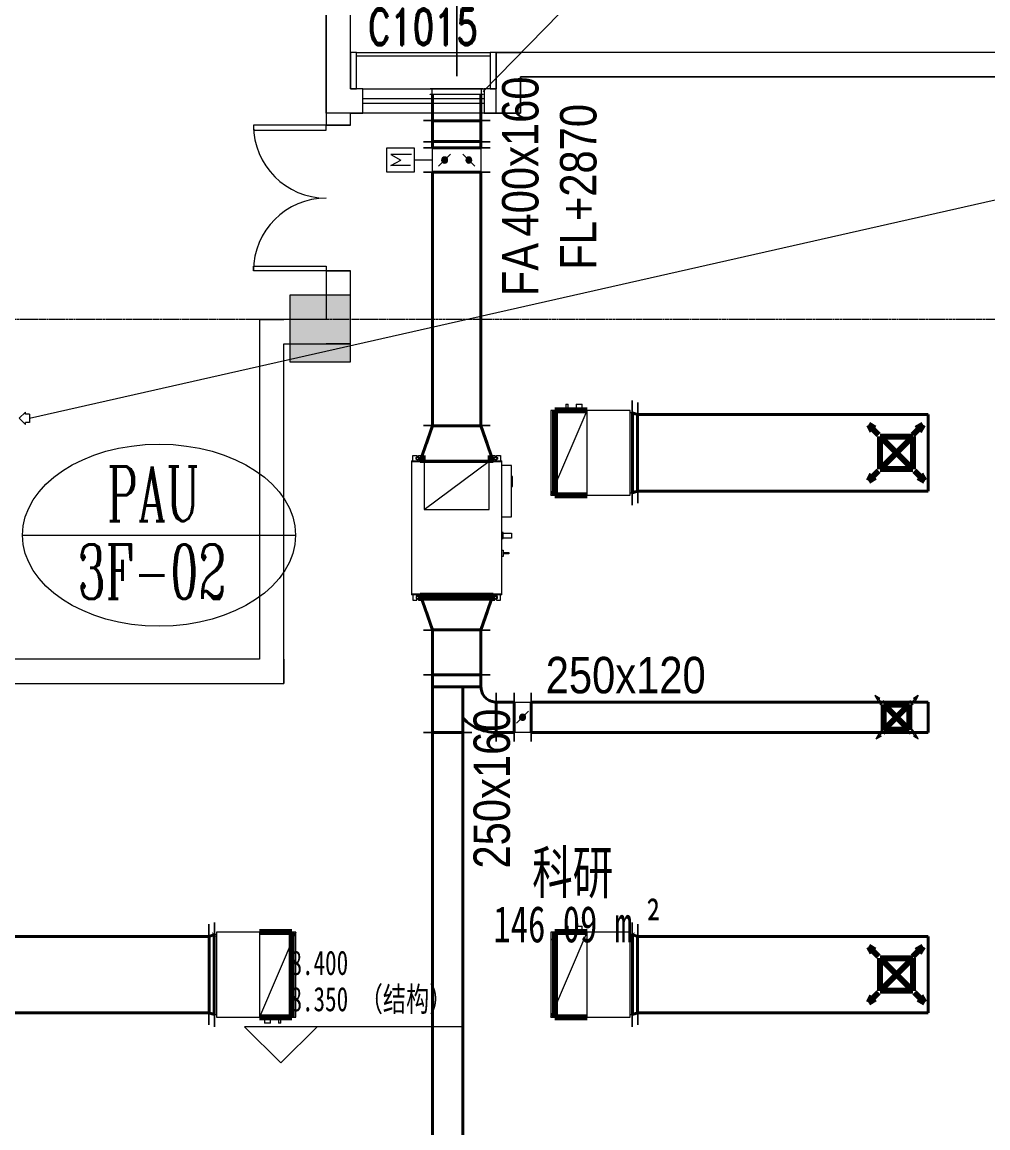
# Model space of a CAD drawing. Header units: millimetres. Extents: x 147619 to 200208, y -27981 to 8299.
# Drawn here: x 174093 to 182053, y -15363 to -6250 of the extents above; entities that cross this region are included whole.
import ezdxf

# ---------------------------------------------------------------- set-up
doc = ezdxf.new("R2010")
doc.units = ezdxf.units.MM
doc.linetypes.add('轴网线', pattern=[22.24, 12.7, -3.18, 3.18, -3.18])
for name, color, linetype, lineweight in [('0-1', 7, 'Continuous', 5), ('A-ANNO-DIMS', 7, 'Continuous', 5), ('A-ANNO-DIMS-100', 7, 'Continuous', 5), ('M-EQPM-IDEN', 7, 'Continuous', 5), ('M-HVAC-CDFF-IDEN', 7, 'Continuous', 5)]:
    doc.layers.add(name, color=color, linetype=linetype, lineweight=lineweight)
for name, color, linetype, lineweight, true_color in [('0-2', 7, 'Continuous', 5, 0x515151), ('A-AREA-IDEN-1', 7, 'Continuous', 5, 0x515151), ('A-DETL-GENF-1', 7, 'Continuous', 5, 0xe1e1e1), ('A-DETL-GENF-6', 3, 'Continuous', 80, 0x00ff00), ('A-DETL-GENF-7', 3, 'Continuous', 5, 0x00ff00), ('A-DETL-MEDM-1', 7, 'Continuous', 5, 0x515151), ('A-DETL-WIDE-1', 4, 'Continuous', 80, 0x00ffff), ('A-DETL-WIDE-2', 3, 'Continuous', 80, 0x00ff00), ('A-DETL-WIDE-3', 150, 'Continuous', 80, 0x007fff), ('A-DOOR-1', 7, 'Continuous', 5, 0x515151), ('A-DOOR-2', 7, 'Continuous', 5, 0x5151be), ('A-FLOR-1', 7, 'Continuous', 5, 0x7f7f7f), ('A-GLAZ-2', 7, 'Continuous', 5, 0x515151), ('A-GLAZ-CWMG-1', 7, 'Continuous', 5, 0x515151), ('A-GLAZ-IDEN-1', 7, 'Continuous', 5, 0x515151), ('A-WALL-1', 7, 'Continuous', 5, 0x515151), ('G-ANNO-DIMS-1', 7, 'Continuous', 5, 0x515151), ('G-ANNO-DIMS-2', 7, 'Continuous', 5, 0x5151ff), ('M-EQPM-1', 4, 'Continuous', 5, 0x00ffff), ('M-EQPM-2', 4, 'Continuous', 80, 0x00ffff), ('M-EQPM-IDEN-1', 3, 'Continuous', 5, 0x00ff00), ('M-HVAC-CDFF-1', 3, 'Continuous', 13, 0x00ff00), ('M-HVAC-CDFF-2', 7, 'Continuous', 13, 0xff8000), ('M-HVAC-CDFF-3', 3, 'Continuous', 80, 0x00ff00), ('M-HVAC-CDFF-4', 150, 'Continuous', 80, 0x007fff), ('M-HVAC-DUCT-4', 3, 'Continuous', 40, 0x00ff00), ('M-HVAC-DUCT-5', 3, 'Continuous', 5, 0x00ff00), ('M-HVAC-DUCT-6', 3, 'Continuous', 13, 0x00ff00), ('M-HVAC-DUCT-7', 150, 'Continuous', 40, 0x007fff), ('M-HVAC-DUCT-8', 150, 'Continuous', 80, 0x007fff), ('M-HVAC-DUCT-9', 150, 'Continuous', 5, 0x007fff), ('M-HVAC-DUCT-ANNO-2', 3, 'Continuous', 5, 0x00ff00), ('M-HVAC-DUCT-ANNO-3', 6, 'Continuous', 5, 0xff00ff), ('M-HVAC-DUCT-IDEN-1', 3, 'Continuous', 5, 0x00ff00), ('S-GRID-1', 7, '轴网线', 5, 0x5151ff)]:
    doc.layers.add(name, color=color, linetype=linetype, lineweight=lineweight, true_color=true_color)
doc.styles.add('Arial', font='arial.ttf', dxfattribs={"width": 0.7, "height": 250})
doc.styles.add('Complex_1', font='complex_.ttf', dxfattribs={"width": 0.6, "height": 450})
doc.styles.add('RomanD', font='romand__.ttf', dxfattribs={"width": 0.7, "height": 300})
doc.styles.add('TJ_FangSong_Narrow_1', font='', dxfattribs={"height": 300})
doc.styles.add('仿宋_3', font='', dxfattribs={"width": 0.7, "height": 200})
doc.styles.add('黑体_1', font='', dxfattribs={"width": 0.7, "height": 300})
doc.styles.add('黑体_2', font='', dxfattribs={"width": 0.7, "height": 350})
doc.styles.get('TJ_FangSong_Narrow_1').set_extended_font_data('TJ_FangSong_Narrow')
doc.styles.get('仿宋_3').set_extended_font_data('FangSong')
doc.styles.get('黑体_1').set_extended_font_data('SimHei')
doc.styles.get('黑体_2').set_extended_font_data('SimHei')
doc.dimstyles.new('对角线-1_2_250_近', dxfattribs={"dimscale": 304.8, "dimtxt": 255.06485, "dimasz": 0.393701, "dimexe": 0.787402, "dimexo": 0.328084, "dimgap": 0, "dimtad": 1, "dimdec": 0, "dimzin": 0, "dimdsep": 46, "dimtxsty": 'Arial', "dimblk1": 'OBLIQUE', "dimblk2": 'OBLIQUE', "dimsah": 1, "dimcen": 0.09, "dimazin": 0, "dimtfac": 1, "dimtdec": 4, "dimtix": 1, "dimtmove": 0, "dimatfit": 3, "dimfxl": 1, "dimtvp": 1, "dimtolj": 1, "dimtzin": 0, "dimarcsym": 2})

# ---------------------------------------------------------------- blocks, each defined once
blk = doc.blocks.new('左右推拉窗 - C1015-1399711-10-003 三层空调通风平面图')
at = {"layer": 'A-GLAZ-2'}
for p, q in [((-490.5, -166.9), (-490.5, 33.1)), ((-490.5, 33.1), (509.5, 33.1)), ((509.5, 33.1), (509.5, -166.9)), ((-490.5, -46.9), (509.5, -46.9)), ((509.5, -86.9), (-490.5, -86.9)), ((509.5, -166.9), (-490.5, -166.9))]:
    blk.add_line(p, q, dxfattribs=at)
blk = doc.blocks.new('矩形竖梃 - 50_300mm 长方形-V191-10-003 三层空调通风平面图')
at = {"layer": 'A-GLAZ-CWMG-1'}
for p, q in [((-50, 0), (0, 0)), ((-50, -300), (-50, 0)), ((0, 0), (0, -300)), ((0, -300), (-50, -300))]:
    blk.add_line(p, q, dxfattribs=at)
blk = doc.blocks.new('矩形竖梃 - 50_300mm 长方形-V192-10-003 三层空调通风平面图')
at = {"layer": 'A-GLAZ-CWMG-1'}
for p, q in [((0, 0), (-50, 0)), ((-50, 0), (-50, -300)), ((0, -300), (0, 0)), ((-50, -300), (0, -300))]:
    blk.add_line(p, q, dxfattribs=at)
blk = doc.blocks.new('矩形竖梃 - 30mm 正方形-V193-10-003 三层空调通风平面图')
at = {"layer": 'A-GLAZ-CWMG-1'}
for p, q in [((176850, -6500), (177950, -6500)), ((177950, -6530), (176850, -6530))]:
    blk.add_line(p, q, dxfattribs=at)
blk = doc.blocks.new('TJ双扇平开门 - M1222-1543866-10-003 三层空调通风平面图')
at = {"layer": 'A-DOOR-1'}
for p, q in [((-600, 100), (-600, 700)), ((-600, 700), (-560, 700)), ((-560, 700), (-560, 100)), ((600, 700), (560, 700)), ((560, 700), (560, 100)), ((600, 100), (600, 700)), ((-560, 100), (-600, 100)), ((560, 100), (600, 100))]:
    blk.add_line(p, q, dxfattribs=at)
at = {"layer": 'A-DOOR-2'}
for centre, start, end in [((-600, 100), 0, 90), ((600, 100), 90, 180)]:
    blk.add_arc(centre, 600, start, end, dxfattribs=at)
blk = doc.blocks.new('高程点 - 相对高程点-103621-10-003 三层空调通风平面图')
at = {"layer": 'G-ANNO-DIMS-2'}
for p, q in [((15.062, 2.987), (-2.987, 2.987)), ((0, 0), (-2.987, 2.987)), ((0, 0), (2.987, 2.987))]:
    blk.add_line(p, q, dxfattribs=at)
blk = doc.blocks.new('YXQH_AR_B9-20_rvt-1-10-003 三层空调通风平面图')
at = {"layer": 'A-DETL-GENF-1'}
h = blk.add_hatch(color=256, dxfattribs=at)
h.paths.add_polyline_path([(182450, -17650), (182950, -17650), (182950, -17150), (182450, -17150)], flags=0)
h.paths.add_polyline_path([(165465.9, -17650), (165600, -17650), (165600, -17050), (165000, -17050), (165000, -17650), (165200, -17650)], flags=0)
h.paths.add_polyline_path([(159500, -17650), (159500, -17200), (159050, -17200), (159050, -17525), (159056, -17525), (159056, -17575), (159050, -17575), (159050, -17650), (159250, -17650)], flags=0)
h.paths.add_polyline_path([(174300, -17650), (174300, -17050), (173700, -17050), (173700, -17650), (174078.7, -17650)], flags=0)
h.paths.add_polyline_path([(170970.6, -9250), (171250, -9250), (171250, -8750), (170750, -8750), (170750, -9250), (170900, -9250)], flags=0)
h.paths.add_polyline_path([(176800, -9050), (176800, -8500), (176300, -8500), (176300, -9050), (176600, -9050)], flags=0)
h.paths.add_polyline_path([(165000, -9000), (165500, -9000), (165500, -8500), (165000, -8500)], flags=0)
h.paths.add_polyline_path([(182691.5, -8950), (182950, -8950), (182950, -8450), (182450, -8450), (182450, -8950)], flags=0)
h.paths.add_polyline_path([(156425, -8950), (156425, -8946), (156475, -8946), (156475, -8950), (156850, -8950), (156850, -8450), (156350, -8450), (156350, -8950)], flags=0)
h.paths.add_polyline_path([(182791.4, -7000), (182950, -7000), (182950, -6500), (182550, -6500.7), (182550, -7000), (182750, -7000)], flags=0)
h.paths.add_polyline_path([(168050, -1530), (168250, -1530), (168250, -1130), (168050, -1130), (168050, -1450)], flags=0)
h.paths.add_polyline_path([(170900, -1530), (171100, -1530), (171100, -1130), (170900, -1130)], flags=0)
h.paths.add_polyline_path([(173750, -1530), (173950, -1530), (173950, -1130), (173750, -1130), (173750, -1450)], flags=0)
h.paths.add_polyline_path([(176400, -350), (176800, -350), (176800, 250), (176200, 250), (176200, -350), (176231.9, -350)], flags=0)
h.paths.add_polyline_path([(165400, -250), (165500, -250), (165500, 250), (165000, 250), (165000, -250), (165240, -250)], flags=0)
h.paths.add_polyline_path([(156408.8, -250), (156850, -250), (156850, 250), (156350, 250), (156350, -250)], flags=0)
h.paths.add_polyline_path([(171093.6, -150), (171100, -150), (171100, 250), (170900, 250), (170900, -150)], flags=0)
h.paths.add_polyline_path([(173750, -150), (173950, -150), (173950, 250), (173750, 250), (173750, 50)], flags=0)
h.paths.add_polyline_path([(168226.5, -150), (168250, -150), (168250, 250), (168050, 250), (168050, -150), (168223.3, -150)], flags=0)
at = {"layer": 'A-DETL-MEDM-1'}
for p, q in [((176600, -8500), (176300, -8500)), ((176300, -8500), (176300, -8700)), ((176800, -8500), (176600, -8500)), ((176800, -8900), (176800, -8500)), ((176300, -8700), (176300, -8900)), ((176300, -8900), (176300, -9050)), ((176800, -9050), (176800, -8900)), ((176300, -9050), (176800, -9050))]:
    blk.add_line(p, q, dxfattribs=at)
at = {"layer": 'A-FLOR-1'}
for p, q in [((176600, -7000), (176600, -4750)), ((182750, -6699.9), (178200, -6699.9)), ((178200, -6700), (178200, -7000)), ((176900, -7000), (176600, -7000)), ((178200, -7000), (177900, -7000))]:
    blk.add_line(p, q, dxfattribs=at)
at = {"layer": 'A-WALL-1'}
for p, q in [((176800, -6800), (176800, -1350)), ((176800, -6500), (176800, -1350)), ((176600, -4750), (176600, -7100)), ((176600, -4750), (176600, -7100)), ((176800, -6800), (176800, -6500.7)), ((178200, -6500), (178000, -6500)), ((178000, -6500), (178000, -6800)), ((178000, -6500), (178200, -6500)), ((178000, -6500.7), (178000, -6800)), ((183150, -6500), (178200, -6500)), ((183150, -6500), (178200, -6500)), ((178200, -6700), (182750, -6700)), ((178200, -6700), (182750, -6700)), ((178200, -7000), (178200, -6700)), ((178200, -7000), (178200, -6700)), ((176900, -6800), (176800, -6800)), ((176850, -6800), (176800, -6800)), ((176900, -6800), (176850, -6800)), ((178000, -6800), (177900, -6800)), ((177950, -6800), (177900, -6800)), ((178000, -6800), (177950, -6800)), ((178000, -7000), (178000, -6800)), ((176800, -7000), (176900, -7000)), ((176800, -7000), (176900, -7000)), ((176800, -7100), (176800, -7000)), ((176800, -7100), (176800, -7000)), ((177900, -7000), (178000, -7000)), ((177900, -7000), (178000, -7000)), ((178000, -7000), (178200, -7000)), ((178200, -7000), (178000, -7000)), ((176600, -7100), (176800, -7100)), ((176800, -7100), (176600, -7100)), ((176800, -8300), (176600, -8300)), ((176600, -8300), (176600, -8700)), ((176600, -8300), (176800, -8300)), ((176600, -8300), (176600, -8700)), ((176800, -8900), (176800, -8300)), ((176800, -8900), (176800, -8300)), ((176250, -8700), (176050, -8700)), ((176050, -8700), (176050, -11500)), ((176050, -8700), (176250, -8700)), ((176050, -8700), (176050, -11500)), ((176600, -8700), (176250, -8700)), ((176600, -8700), (176250, -8700)), ((176250, -11500), (176250, -8900)), ((176250, -11500), (176250, -8900)), ((176250, -8900), (176600, -8900)), ((176250, -8900), (176600, -8900)), ((176600, -8900), (176800, -8900)), ((176800, -8900), (176600, -8900)), ((176050, -11500), (172700, -11500)), ((176050, -11500), (173450, -11500)), ((176250, -11700), (176250, -11500)), ((176250, -11500), (176250, -11700)), ((172700, -11700), (176250, -11700)), ((173450, -11700), (176250, -11700))]:
    blk.add_line(p, q, dxfattribs=at)
at = {"layer": 'S-GRID-1'}
blk.add_line((199020.5, -8700), (148552.6, -8700), dxfattribs=at)
at = {"layer": '0-2', "extrusion": (0, 0, -1)}
blk.add_blockref('矩形竖梃 - 50_300mm 长方形-V191-10-003 三层空调通风平面图', (-176800, -6500), dxfattribs=at)
at = {"layer": '0-2'}
for name, p in [('矩形竖梃 - 30mm 正方形-V193-10-003 三层空调通风平面图', (0, 0)), ('矩形竖梃 - 50_300mm 长方形-V192-10-003 三层空调通风平面图', (178000, -6500)), ('左右推拉窗 - C1015-1399711-10-003 三层空调通风平面图', (177390.5, -6833.1))]:
    blk.add_blockref(name, p, dxfattribs=at)
at = {"layer": '0-2', "rotation": 90}
blk.add_blockref('TJ双扇平开门 - M1222-1543866-10-003 三层空调通风平面图', (176700, -7700), dxfattribs=at)
at = {"layer": '0-2', "xscale": 99.99999999999993, "yscale": 99.99999999999993, "zscale": 99.99999999999993}
blk.add_blockref('高程点 - 相对高程点-103621-10-003 三层空调通风平面图', (176225.2, -14827.3), dxfattribs=at)
at = {"layer": 'A-AREA-IDEN-1', "attachment_point": 1}
for s, insert, char_height, width, style in [('科研', (178296.4, -13081.8), 350, 875.443, '黑体_2'), ('\\f黑体|b0|i0|c134|p49|;\\W.7;²', (179236.6, -13533.5), 300, 123.46, '黑体_1'), ('146.09 m', (177977.2, -13533.5), 300, 1526.413, '黑体_1')]:
    blk.add_mtext(s, dxfattribs=dict(at, insert=insert, char_height=char_height, width=width, style=style))
at = {"layer": 'A-GLAZ-IDEN-1', "insert": (176942, -6139.1), "char_height": 300, "width": 1217.763, "attachment_point": 1, "style": 'RomanD'}
blk.add_mtext('C1015', dxfattribs=at)
at = {"layer": 'G-ANNO-DIMS-1', "insert": (176304.2, -13902.1), "char_height": 200, "width": 1730.384, "attachment_point": 1, "line_spacing_factor": 0.898273, "style": '仿宋_3'}
blk.add_mtext('8.400\\P8.350 （结构）', dxfattribs=at)
blk = doc.blocks.new('过渡件_矩形变径管_角度_法兰 - 45 度-2719540-10-003 三层空调通风平面图')
at = {"layer": 'M-HVAC-DUCT-4'}
for p, q in [((3, 200), (172, 200)), ((3, -200), (3, 200)), ((172, 200), (172, -200)), ((172, -200), (3, -200))]:
    blk.add_line(p, q, dxfattribs=at)
at = {"layer": 'M-HVAC-DUCT-5'}
for p, q in [((0, 200), (0, 275)), ((0, 275), (0, -275)), ((175, 275), (175, 200)), ((175, -275), (175, 275)), ((0, -275), (0, -200)), ((175, -200), (175, -275))]:
    blk.add_line(p, q, dxfattribs=at)
blk = doc.blocks.new('过渡件_矩形变径管_角度_法兰 - 45 度-2719447-10-003 三层空调通风平面图')
at = {"layer": 'M-HVAC-DUCT-4'}
for p, q in [((0, -300), (0, 300)), ((0, 300), (3, 299)), ((3, 300), (292.7, 200)), ((3, -300), (3, 300)), ((147.9, 250), (295.7, 200)), ((292.7, 200), (292.7, -200)), ((292.7, -200), (3, -300)), ((295.7, -200), (147.9, -250)), ((3, -299), (0, -300))]:
    blk.add_line(p, q, dxfattribs=at)
at = {"layer": 'M-HVAC-DUCT-5'}
for p, q in [((0, -375), (0, 375)), ((0, 375), (0, -375)), ((295.7, 275), (295.7, 200)), ((295.7, -275), (295.7, 275)), ((295.7, -200), (295.7, -275))]:
    blk.add_line(p, q, dxfattribs=at)
blk = doc.blocks.new('电动多叶调节风阀-矩形 - 标准-2720513-10-003 三层空调通风平面图')
at = {"layer": 'A-DETL-GENF-6'}
for points in [[(-25, 100), (-24.1, 93.5), (-21.7, 87.5), (-17.7, 82.3), (-9.5, 77.1), (-6.5, 75.9), (0, 75), (6.5, 75.9), (12.5, 78.3), (17.7, 82.3), (21.7, 87.5), (24.1, 93.5), (25, 100), (24.1, 106.5), (21.7, 112.5), (17.7, 117.7), (12.5, 121.7), (6.5, 124.1), (0, 125), (-9.5, 122.9), (-12.5, 121.7), (-17.7, 117.7), (-21.7, 112.5), (-24.1, 106.5)], [(-25, -100), (-24.1, -106.5), (-21.7, -112.5), (-17.7, -117.7), (-9.5, -122.9), (-6.5, -124.1), (0, -125), (6.5, -124.1), (12.5, -121.7), (17.7, -117.7), (21.7, -112.5), (24.1, -106.5), (24.8, -98.2), (24.1, -93.5), (21.7, -87.5), (17.7, -82.3), (12.5, -78.3), (6.5, -75.9), (0, -75), (-9.5, -77.1), (-12.5, -78.3), (-17.7, -82.3), (-21.7, -87.5), (-24.1, -93.5)]]:
    blk.add_hatch(color=256, dxfattribs=at).paths.add_polyline_path(points, flags=0)
at = {"layer": 'A-DETL-GENF-7'}
for p, q in [((-49.5, 149.5), (49.5, 50.5)), ((-49.5, -149.5), (49.5, -50.5))]:
    blk.add_line(p, q, dxfattribs=at)
for centre, start, end in [((0, 100), 360, 180), ((0, 100), 180, 360), ((0, -100), 360, 180), ((0, -100), 180, 360)]:
    blk.add_arc(centre, 25, start, end, dxfattribs=at)
at = {"layer": 'M-HVAC-DUCT-6'}
for p, q in [((-100, 350), (-100, 575)), ((-100, 575), (100, 575)), ((100, 575), (100, 350)), ((-45, 543), (0, 460.4)), ((-45, 382), (-45, 543)), ((45, 543), (0, 460.4)), ((45, 373), (45, 543)), ((100, 350), (-100, 350)), ((-100, 200), (-100, 275)), ((-100, 275), (-100, -275)), ((0, 200), (0, 350)), ((100, 200), (100, 275)), ((100, 275), (100, -275)), ((-100, -200), (-100, 200)), ((-100, 200), (100, 200)), ((-100, 200), (100, 200)), ((100, 200), (100, -200)), ((-100, -275), (-100, -200)), ((100, -200), (-100, -200)), ((100, -200), (-100, -200)), ((100, -275), (100, -200))]:
    blk.add_line(p, q, dxfattribs=at)
blk = doc.blocks.new('三通_矩形 正断面三通_法兰 - 三通_矩形 正断面三通_法兰-2886426-10-003 三层空调通风平面图')
at = {"layer": 'M-HVAC-DUCT-4'}
for p, q in [((-350, 162.5), (-350, -237.5)), ((-350, 162.5), (-250, 162.5)), ((-250, 162.5), (-250, -87.5)), ((-250, 162.5), (125, 162.5)), ((-250, -237.5), (-250, 162.5)), ((125, -87.5), (125, 162.5)), ((-250, 12.5), (-250, -237.5)), ((-250, -87.5), (125, -87.5)), ((-350, -237.5), (-250, -237.5)), ((-125, -362.5), (125, -362.5))]:
    blk.add_line(p, q, dxfattribs=at)
for points, knots in [([(4.1, -86.7), (19.9, -101.3), (52.9, -137.4), (92.6, -202.8), (119, -280.7), (125, -335.2), (125, -362.5)], [0.4739297, 0.4739297, 0.4739297, 0.4739297, 0.5833333, 0.7222222, 0.8611111, 1, 1, 1, 1]), ([(-176.5, -261.4), (-165.9, -269.1), (-147.7, -287.9), (-134.1, -311.3), (-131.1, -323.9)], [0.400029, 0.400029, 0.400029, 0.400029, 0.6, 0.8, 0.8, 0.8, 0.8])]:
    blk.add_open_spline(points, degree=3, knots=knots, dxfattribs=at)
for points in [[(-250, -237.5), (-236.9, -237.5), (-210.7, -241.7), (-187.1, -253.7), (-176.5, -261.4)], [(-131.1, -323.9), (-127.1, -336.3), (-125, -349.4), (-125, -362.5)]]:
    blk.add_open_spline(points, degree=3, dxfattribs=at)
at = {"layer": 'M-HVAC-DUCT-5'}
for p, q in [((-350, 237.5), (-350, -312.5)), ((-350, 162.5), (-350, 237.5)), ((125, 237.5), (125, -162.5)), ((125, 162.5), (125, 237.5)), ((125, -162.5), (125, -87.5)), ((-350, -312.5), (-350, -237.5)), ((200, -362.5), (-200, -362.5)), ((-200, -362.5), (-125, -362.5)), ((125, -362.5), (200, -362.5))]:
    blk.add_line(p, q, dxfattribs=at)
blk = doc.blocks.new('过渡件_矩形变径管_角度_法兰 - 45 度-2720493-10-003 三层空调通风平面图')
at = {"layer": 'M-HVAC-DUCT-4'}
for p, q in [((3, 200), (292.7, 300)), ((292.7, 299), (295.7, 300)), ((292.7, 300), (292.7, -300)), ((295.7, 300), (295.7, -300)), ((0, 200), (147.9, 250)), ((3, -200), (3, 200)), ((147.9, -250), (0, -200)), ((292.7, -300), (3, -200)), ((295.7, -300), (292.7, -299))]:
    blk.add_line(p, q, dxfattribs=at)
at = {"layer": 'M-HVAC-DUCT-5'}
for p, q in [((295.7, 375), (295.7, -375)), ((295.7, -375), (295.7, 375)), ((0, 200), (0, 275)), ((0, 275), (0, -275)), ((0, -275), (0, -200))]:
    blk.add_line(p, q, dxfattribs=at)
blk = doc.blocks.new('对开多叶调节阀 - 标准-2904207-10-003 三层空调通风平面图')
at = {"layer": 'A-DETL-GENF-6'}
blk.add_hatch(color=256, dxfattribs=at).paths.add_polyline_path([(0, -25), (6.5, -24.1), (12.5, -21.7), (17.7, -17.7), (21.7, -12.5), (24.1, -6.5), (25, 0), (24.1, 6.5), (21.7, 12.5), (17.7, 17.7), (12.5, 21.7), (6.5, 24.1), (-1.6, 24.8), (-6.5, 24.1), (-12.5, 21.7), (-17.7, 17.7), (-21.7, 12.5), (-24.1, 6.5), (-25, 0), (-24.1, -6.5), (-21.7, -12.5), (-17.7, -17.7), (-12.5, -21.7), (-6.5, -24.1), (-1.6, -24.8)], flags=0)
at = {"layer": 'A-DETL-GENF-7'}
blk.add_line((-49.5, -49.5), (49.5, 49.5), dxfattribs=at)
for start, end in [(360, 180), (180, 360)]:
    blk.add_arc((0, 0), 25, start, end, dxfattribs=at)
at = {"layer": 'M-HVAC-DUCT-6'}
for p, q in [((-70, 125), (-70, 200)), ((-70, 200), (-70, -200)), ((70, 125), (70, 200)), ((70, 200), (70, -200)), ((-70, -125), (-70, 125)), ((-70, 125), (70, 125)), ((-70, 125), (70, 125)), ((70, 125), (70, -125)), ((-70, -200), (-70, -125)), ((70, -125), (-70, -125)), ((70, -125), (-70, -125)), ((70, -200), (70, -125))]:
    blk.add_line(p, q, dxfattribs=at)
blk = doc.blocks.new('W_外墙防雨百叶 - W_外墙防雨百叶-2905686-10-003 三层空调通风平面图')
at = {"layer": 'M-HVAC-CDFF-1'}
for p, q in [((219.05, 51), (-219.05, 51)), ((-219.05, 51), (-219.05, 47.825)), ((-219.05, 47.825), (219.05, 47.825)), ((219.05, 3.175), (-219.05, 3.175)), ((-219.05, 3.175), (-219.05, 0)), ((-219.05, 0), (219.05, 0)), ((-203.175, 47.825), (-203.175, 3.175)), ((203.175, 47.825), (203.175, 3.175)), ((219.05, 51), (219.05, 47.825)), ((219.05, 3.175), (219.05, 0))]:
    blk.add_line(p, q, dxfattribs=at)
blk = doc.blocks.new('AH_单层格栅风口_叶片水平 - 标准-2905595-10-003 三层空调通风平面图')
at = {"layer": 'M-HVAC-CDFF-2'}
for p, q in [((173920, -9455.2), (174020, -9455.2)), ((174020, -9581.2), (174020, -9449.2)), ((174070, -9515.2), (174120, -9465.2)), ((174120, -9481.9), (174120, -9465.2)), ((174070, -9515.2), (174120, -9565.2)), ((174153.3, -9481.9), (174120, -9481.9)), ((174120, -9565.2), (174120, -9548.5)), ((174153.3, -9548.5), (174120, -9548.5)), ((174153.3, -9481.9), (174153.3, -9548.5)), ((173920, -9575.2), (174020, -9575.2))]:
    blk.add_line(p, q, dxfattribs=at)
blk = doc.blocks.new('M_大金_小容量新风机组 - FXMFP140AB-V219-10-003 三层空调通风平面图')
at = {"layer": 'A-DETL-WIDE-1'}
for p, q in [((-283.7, 597), (-282, 597)), ((-282, 597), (-282, 550)), ((282, 550), (282, 597)), ((282, 597), (283.7, 597)), ((-283.7, -597), (-282, -597)), ((-282, -597), (-282, -550)), ((-267, -550), (-267, -575)), ((-267, -575), (267, -575)), ((267, -575), (267, -550)), ((282, -550), (282, -597)), ((282, -597), (283.7, -597))]:
    blk.add_line(p, q, dxfattribs=at)
at = {"layer": 'M-EQPM-1'}
for p, q in [((-372, 550), (-372, -550)), ((-300, 550), (-372, 550)), ((-362, 550), (-362, 597)), ((-362, 597), (-329, 597)), ((-335, 580.2), (-322, 587.7)), ((-335, 565.2), (-335, 580.2)), ((-322, 557.7), (-335, 565.2)), ((-329, 597), (-329, 583.7)), ((-322, 587.7), (-309, 580.2)), ((-309, 565.2), (-322, 557.7)), ((-315, 583.7), (-315, 597)), ((-315, 597), (-283.8, 597)), ((-309, 580.2), (-309, 565.2)), ((-267, 150), (267, 550)), ((-267, 550), (-267, 150)), ((267, 150), (267, 550)), ((283.8, 597), (315, 597)), ((372, 550), (300, 550)), ((309, 580.2), (322, 587.7)), ((309, 565.2), (309, 580.2)), ((322, 557.7), (309, 565.2)), ((315, 597), (315, 583.7)), ((322, 587.7), (335, 580.2)), ((335, 565.2), (322, 557.7)), ((329, 583.7), (329, 597)), ((329, 597), (362, 597)), ((335, 580.2), (335, 565.2)), ((362, 597), (362, 550)), ((372, -550), (372, 550)), ((452, 514), (372, 514)), ((452, 91), (452, 514)), ((458.8, 424.5), (452, 424.5)), ((458.8, 339.5), (458.8, 424.5)), ((452, 339.5), (458.8, 339.5)), ((-267, 150), (267, 150)), ((372, 91), (452, 91)), ((382, -39), (372, -39)), ((372, -87), (382, -87)), ((382, -87), (382, -39)), ((382, -44), (452, -44)), ((452, -83.7), (382, -83.7)), ((452, -44), (452, -83.7)), ((372, -182.8), (382, -182.8)), ((382, -237.2), (372, -237.2)), ((382, -182.8), (382, -237.2)), ((382, -202.8), (428.6, -202.8)), ((428.6, -215.4), (382, -215.4)), ((428.6, -202.8), (428.6, -215.4)), ((-372, -550), (-300, -550)), ((-362, -550), (-362, -597)), ((-362, -597), (-329, -597)), ((-322, -557.7), (-335, -565.2)), ((-335, -565.2), (-335, -580.2)), ((-335, -580.2), (-322, -587.7)), ((-329, -597), (-329, -583.7)), ((-309, -565.2), (-322, -557.7)), ((-322, -587.7), (-309, -580.2)), ((-315, -583.7), (-315, -597)), ((-315, -597), (-283.8, -597)), ((-309, -580.2), (-309, -565.2)), ((283.8, -597), (315, -597)), ((300, -550), (372, -550)), ((322, -557.7), (309, -565.2)), ((309, -565.2), (309, -580.2)), ((309, -580.2), (322, -587.7)), ((315, -597), (315, -583.7)), ((335, -565.2), (322, -557.7)), ((322, -587.7), (335, -580.2)), ((329, -583.7), (329, -597)), ((329, -597), (362, -597)), ((335, -580.2), (335, -565.2)), ((362, -597), (362, -550))]:
    blk.add_line(p, q, dxfattribs=at)
for centre, radius, start, end in [((-322, 572.7), 11.3, 90, 270), ((-322, 572.7), 9.2, 90, 270), ((-322, 572.7), 11.3, 270, 90), ((-322, 572.7), 9.2, 270, 90), ((322, 572.7), 11.3, 90, 270), ((322, 572.7), 9.2, 90, 270), ((322, 572.7), 11.3, 270, 90), ((322, 572.7), 9.2, 270, 90), ((-322, -572.7), 11.3, 90, 270), ((-322, -572.7), 9.2, 90, 270), ((-322, -572.7), 11.3, 270, 90), ((-322, -572.7), 9.2, 270, 90), ((322, -572.7), 11.3, 90, 270), ((322, -572.7), 9.2, 90, 270), ((322, -572.7), 11.3, 270, 90), ((322, -572.7), 9.2, 270, 90)]:
    blk.add_arc(centre, radius, start, end, dxfattribs=at)
blk = doc.blocks.new('C4_方形散流器 - 210x210-V220-10-003 三层空调通风平面图')
at = {"layer": 'A-DETL-GENF-6'}
for points in [[(-178.5, 178.5), (-155.4, 138.6), (-155.4, 155.4), (-138.6, 155.4)], [(168, 178.5), (128.1, 155.4), (144.9, 155.4), (144.9, 138.6)], [(-155.4, -138.6), (-178.5, -178.5), (-138.6, -155.4), (-155.4, -155.4)], [(155.4, -138.6), (155.4, -155.4), (138.6, -155.4), (178.5, -178.5)]]:
    blk.add_hatch(color=256, dxfattribs=at).paths.add_polyline_path(points, flags=0)
at = {"layer": 'A-DETL-GENF-7'}
for p, q in [((-138.6, 155.4), (-178.5, 178.5)), ((-178.5, 178.5), (-155.4, 138.6)), ((-125, 125), (-178.5, 178.5)), ((-138.6, 155.4), (-178.5, 178.5)), ((-178.5, 178.5), (-155.4, 138.6)), ((-155.4, 155.4), (-138.6, 155.4)), ((-155.4, 138.6), (-155.4, 155.4)), ((-155.4, 138.6), (-155.4, 155.4)), ((-155.4, 155.4), (-138.6, 155.4)), ((114.5, 125), (168, 178.5)), ((128.1, 155.4), (168, 178.5)), ((168, 178.5), (128.1, 155.4)), ((144.9, 155.4), (128.1, 155.4)), ((128.1, 155.4), (144.9, 155.4)), ((168, 178.5), (144.9, 138.6)), ((144.9, 138.6), (168, 178.5)), ((144.9, 138.6), (144.9, 155.4)), ((144.9, 155.4), (144.9, 138.6)), ((-125, -125), (-178.5, -178.5)), ((-178.5, -178.5), (-155.4, -138.6)), ((-155.4, -138.6), (-178.5, -178.5)), ((-138.6, -155.4), (-178.5, -178.5)), ((-178.5, -178.5), (-138.6, -155.4)), ((-155.4, -138.6), (-155.4, -155.4)), ((-155.4, -155.4), (-155.4, -138.6)), ((-155.4, -155.4), (-138.6, -155.4)), ((-138.6, -155.4), (-155.4, -155.4)), ((125, -125), (178.5, -178.5)), ((155.4, -155.4), (138.6, -155.4)), ((138.6, -155.4), (178.5, -178.5)), ((155.4, -155.4), (138.6, -155.4)), ((138.6, -155.4), (178.5, -178.5)), ((155.4, -138.6), (155.4, -155.4)), ((178.5, -178.5), (155.4, -138.6)), ((155.4, -138.6), (155.4, -155.4)), ((178.5, -178.5), (155.4, -138.6))]:
    blk.add_line(p, q, dxfattribs=at)
at = {"layer": 'A-DETL-WIDE-2'}
for p, q in [((-115.5, 115.5), (-125, 125)), ((105, 105), (-105, -105)), ((-105, 105), (105, -105)), ((-105, -105), (-105, 105)), ((-105, 105), (105, 105)), ((105, 115.5), (114.5, 125)), ((105, 105), (105, -105)), ((-115.5, -115.5), (-125, -125)), ((105, -105), (-105, -105)), ((115.5, -115.5), (125, -125))]:
    blk.add_line(p, q, dxfattribs=at)
blk = doc.blocks.new('M_多联机 - 室内机 - 静音型 - 天花板内藏风管式下回风 - 4_5 kW-V222-10-003 三层空调通风平面图')
at = {"layer": 'A-DETL-WIDE-1'}
for p, q in [((350, 310), (-350, 310)), ((-350, 310), (-350, 43.8)), ((350, 43.8), (350, 310))]:
    blk.add_line(p, q, dxfattribs=at)
at = {"layer": 'M-EQPM-1'}
for p, q in [((400, 220), (350, 220)), ((350, 200), (400, 200)), ((400, 220), (400, 200)), ((400, 135), (350, 135)), ((400, 135), (400, 85)), ((-350, 43.7), (-350, -310)), ((350, 85), (400, 85)), ((350, -210), (350, 43.7)), ((350, -310), (350, -210)), ((-350, -310), (349, -310)), ((-330, -310), (-330, -330)), ((330, -330), (-330, -330)), ((330, -330), (330, -310)), ((349, -310), (350, -310))]:
    blk.add_line(p, q, dxfattribs=at)
blk = doc.blocks.new('过渡件_矩形变径管_角度_法兰 - 45 度-V223-10-003 三层空调通风平面图')
at = {"layer": 'A-DETL-WIDE-3'}
for p, q in [((0.2, 330), (3, 329)), ((3, -329), (0.2, -330))]:
    blk.add_line(p, q, dxfattribs=at)
at = {"layer": 'M-HVAC-DUCT-7'}
for p, q in [((3, 330), (42.8, 315)), ((3, -330), (3, 330)), ((22.9, 322.5), (45.8, 315)), ((42.8, 315), (42.8, -315)), ((42.8, -315), (3, -330)), ((45.8, -315), (22.9, -322.5))]:
    blk.add_line(p, q, dxfattribs=at)
at = {"layer": 'M-HVAC-DUCT-9'}
for p, q in [((0, 330), (0, 430)), ((0, 430), (0, -430)), ((45.8, 415), (45.8, 315)), ((45.8, -415), (45.8, 415)), ((0, -430), (0, -330)), ((45.8, -315), (45.8, -415))]:
    blk.add_line(p, q, dxfattribs=at)
blk = doc.blocks.new('C4_方形散流器 - 270x270-2857066-10-003 三层空调通风平面图')
at = {"layer": 'A-DETL-WIDE-3'}
for p, q in [((-178.1, 199.9), (-229.5, 229.5)), ((-229.5, 229.5), (-199.9, 178.1)), ((-148.5, 148.5), (-229.5, 229.5)), ((-178.1, 199.9), (-229.5, 229.5)), ((-229.5, 229.5), (-199.9, 178.1)), ((-199.9, 199.9), (-178.1, 199.9)), ((-199.9, 178.1), (-199.9, 199.9)), ((-199.9, 178.1), (-199.9, 199.9)), ((-199.9, 199.9), (-178.1, 199.9)), ((135, 148.5), (216, 229.5)), ((164.6, 199.9), (216, 229.5)), ((216, 229.5), (164.6, 199.9)), ((186.4, 199.9), (164.6, 199.9)), ((164.6, 199.9), (186.4, 199.9)), ((216, 229.5), (186.4, 178.1)), ((186.4, 178.1), (216, 229.5)), ((186.4, 178.1), (186.4, 199.9)), ((186.4, 199.9), (186.4, 178.1)), ((135, 135), (-135, -135)), ((-135, 135), (135, -135)), ((-135, -135), (-135, 135)), ((-135, 135), (135, 135)), ((135, 135), (135, -135)), ((-148.5, -148.5), (-229.5, -229.5)), ((-229.5, -229.5), (-199.9, -178.1)), ((-199.9, -178.1), (-229.5, -229.5)), ((-199.9, -178.1), (-199.9, -199.9)), ((-199.9, -199.9), (-199.9, -178.1)), ((135, -135), (-135, -135)), ((148.5, -148.5), (229.5, -229.5)), ((199.9, -178.1), (199.9, -199.9)), ((229.5, -229.5), (199.9, -178.1)), ((199.9, -178.1), (199.9, -199.9)), ((229.5, -229.5), (199.9, -178.1)), ((-178.1, -199.9), (-229.5, -229.5)), ((-229.5, -229.5), (-178.1, -199.9)), ((-199.9, -199.9), (-178.1, -199.9)), ((-178.1, -199.9), (-199.9, -199.9)), ((199.9, -199.9), (178.1, -199.9)), ((178.1, -199.9), (229.5, -229.5)), ((199.9, -199.9), (178.1, -199.9)), ((178.1, -199.9), (229.5, -229.5))]:
    blk.add_line(p, q, dxfattribs=at)
blk = doc.blocks.new('TJ_设备标注-样式一 - 封闭式-586635-10-003 三层空调通风平面图')
at = {"layer": 'M-EQPM-IDEN'}
blk.add_line((-10.792, 0.2), (11.708, 0.2), dxfattribs=at)
blk.add_ellipse((0.458, 0.2), major_axis=(-11.25, 0), ratio=0.666667, dxfattribs=at)
blk = doc.blocks.new('DIMBLOCK22-10-003 三层空调通风平面图')
at = {"layer": 'A-ANNO-DIMS-100'}
for p, q in [((176800, -5900), (176800, -5499.7)), ((177675, -6696.8), (177675, -5499.7)), ((176800, -5739.7), (177675, -5739.7)), ((176800, -5739.7), (176800, -5900)), ((177675, -5739.7), (177675, -6696.8))]:
    blk.add_line(p, q, dxfattribs=at)
at = {"layer": 'A-ANNO-DIMS-100', "lineweight": 25}
for p, q in [((176800, -5739.7), (176740, -5799.7)), ((176800, -5739.7), (176860, -5679.7)), ((177675, -5739.7), (177615, -5799.7)), ((177675, -5739.7), (177735, -5679.7))]:
    blk.add_line(p, q, dxfattribs=at)
at = {"layer": 'A-ANNO-DIMS-100', "color": 0, "insert": (177037.4, -5415.2), "char_height": 250, "width": 480.307, "attachment_point": 1, "line_spacing_factor": 0.941778, "style": 'Arial'}
blk.add_mtext('875', dxfattribs=at)
blk = doc.blocks.new('_Oblique')
at = {"color": 0, "linetype": 'ByBlock', "lineweight": -2}
blk.add_line((-0.5, -0.5), (0.5, 0.5), dxfattribs=at)

msp = doc.modelspace()

# ---------------------------------------------------------------- linework, layer by layer
at = {"layer": 'M-HVAC-CDFF-IDEN'}
for p, q in [((177894.1, -6822.3), (178767.2, -5925.8)), ((174153.3, -9515.2), (184902.9, -7082.3))]:
    msp.add_line(p, q, dxfattribs=at)
at = {"layer": 'M-HVAC-DUCT-4'}
for p, q in [((177475, -6847.8), (177475, -7063.5)), ((177875, -6847.8), (177875, -7063.5)), ((177875, -7063.5), (177475, -7063.5)), ((177475, -7232.5), (177875, -7232.5)), ((177475, -7286.6), (177475, -7232.5)), ((177875, -7286.6), (177475, -7286.6)), ((177875, -7286.6), (177875, -7232.5)), ((177475, -7486.6), (177875, -7486.6)), ((177475, -9578.1), (177475, -7486.6)), ((177875, -9578.1), (177875, -7486.6)), ((177875, -9578.1), (177475, -9578.1)), ((177475, -11257.5), (177875, -11257.5)), ((177475, -11628.6), (177475, -11257.5)), ((177875, -11628.6), (177875, -11257.5)), ((177875, -11628.6), (177475, -11628.6)), ((178000, -12103.6), (178000, -11853.6)), ((178147.7, -11853.6), (178000, -11853.6)), ((178147.7, -11853.6), (178147.7, -12103.6)), ((178287.7, -12103.6), (178287.7, -11853.6)), ((181561.4, -11853.6), (178287.7, -11853.6)), ((181561.4, -11853.6), (181561.4, -12103.6)), ((177475, -12103.6), (177725, -12103.6)), ((177475, -15920.7), (177475, -12103.6)), ((177725, -15920.7), (177725, -12103.6)), ((178147.7, -12103.6), (178000, -12103.6)), ((181561.4, -12103.6), (178287.7, -12103.6))]:
    msp.add_line(p, q, dxfattribs=at)
at = {"layer": 'M-HVAC-DUCT-7'}
for p, q in [((179163.8, -10114.5), (179163.8, -9484.5)), ((181561.4, -9484.5), (179163.8, -9484.5)), ((181561.4, -9484.5), (181561.4, -10114.5)), ((181561.4, -10114.5), (179163.8, -10114.5)), ((173238.4, -13784.5), (175636.1, -13784.5)), ((175636.1, -13784.5), (175636.1, -14414.5)), ((179163.8, -14414.5), (179163.8, -13784.5)), ((181561.4, -13784.5), (179163.8, -13784.5)), ((181561.4, -13784.5), (181561.4, -14414.5)), ((173238.4, -14414.5), (175636.1, -14414.5)), ((181561.4, -14414.5), (179163.8, -14414.5))]:
    msp.add_line(p, q, dxfattribs=at)
at = {"layer": 'M-HVAC-DUCT-ANNO-2'}
for p, q in [((181195.2, -12083.6), (181405.2, -11873.6)), ((181405.2, -12083.6), (181195.2, -11873.6)), ((181195.2, -12083.6), (181195.2, -11873.6)), ((181195.2, -11873.6), (181405.2, -11873.6)), ((181405.2, -11873.6), (181405.2, -12083.6)), ((181405.2, -12083.6), (181195.2, -12083.6))]:
    msp.add_line(p, q, dxfattribs=at)
at = {"layer": 'M-HVAC-DUCT-ANNO-3'}
for p, q in [((178450.2, -10149.5), (178750.2, -9449.5)), ((178450.2, -9449.5), (178450.2, -10149.5)), ((178750.2, -9449.5), (178450.2, -9449.5)), ((178750.2, -10149.5), (178750.2, -9449.5)), ((178450.2, -10149.5), (178750.2, -10149.5)), ((176349.7, -13749.5), (176049.7, -14449.5)), ((176349.7, -13749.5), (176049.7, -13749.5)), ((176049.7, -13749.5), (176049.7, -14449.5)), ((176349.7, -14449.5), (176349.7, -13749.5)), ((178450.2, -14449.5), (178750.2, -13749.5)), ((178450.2, -13749.5), (178450.2, -14449.5)), ((178750.2, -13749.5), (178450.2, -13749.5)), ((178750.2, -14449.5), (178750.2, -13749.5)), ((176049.7, -14449.5), (176349.7, -14449.5)), ((178450.2, -14449.5), (178750.2, -14449.5))]:
    msp.add_line(p, q, dxfattribs=at)

# ---------------------------------------------------------------- block references
at = {"layer": '0-1'}
msp.add_blockref('YXQH_AR_B9-20_rvt-1-10-003 三层空调通风平面图', (0, 0), dxfattribs=at)
at = {"layer": 'M-EQPM-2'}
for p, rotation in [((178793.9, -9799.5), 90.00000000000097), ((176005.9, -14099.5), 269.9999999999999), ((178793.9, -14099.5), 90.00000000000097)]:
    msp.add_blockref('M_多联机 - 室内机 - 静音型 - 天花板内藏风管式下回风 - 4_5 kW-V222-10-003 三层空调通风平面图', p, dxfattribs=dict(at, rotation=rotation))
msp.add_blockref('M_大金_小容量新风机组 - FXMFP140AB-V219-10-003 三层空调通风平面图', (177675, -10417.8), dxfattribs=at)
at = {"layer": 'M-EQPM-IDEN', "xscale": 99.99999999999993, "yscale": 99.99999999999993, "zscale": 99.99999999999993}
msp.add_blockref('TJ_设备标注-样式一 - 封闭式-586635-10-003 三层空调通风平面图', (175175.9, -10498.2), dxfattribs=at)
at = {"layer": 'M-HVAC-CDFF-1', "extrusion": (0, 0, -1), "rotation": 180}
msp.add_blockref('W_外墙防雨百叶 - W_外墙防雨百叶-2905686-10-003 三层空调通风平面图', (-177675, -6796.8), dxfattribs=at)
at = {"layer": 'M-HVAC-CDFF-2'}
msp.add_blockref('AH_单层格栅风口_叶片水平 - 标准-2905595-10-003 三层空调通风平面图', (0, 0), dxfattribs=at)
at = {"layer": 'M-HVAC-CDFF-3', "rotation": 180}
msp.add_blockref('C4_方形散流器 - 210x210-V220-10-003 三层空调通风平面图', (181300.2, -11978.6), dxfattribs=at)
at = {"layer": 'M-HVAC-CDFF-4'}
for p in [(181300.2, -9799.5), (181300.2, -14099.5)]:
    msp.add_blockref('C4_方形散流器 - 270x270-2857066-10-003 三层空调通风平面图', p, dxfattribs=at)
at = {"layer": 'M-HVAC-DUCT-4'}
for name, p, rotation in [('过渡件_矩形变径管_角度_法兰 - 45 度-2719540-10-003 三层空调通风平面图', (177675, -7235.5), 90.00000000000134), ('过渡件_矩形变径管_角度_法兰 - 45 度-2720493-10-003 三层空调通风平面图', (177675, -9575.1), 270), ('过渡件_矩形变径管_角度_法兰 - 45 度-2719447-10-003 三层空调通风平面图', (177675, -10964.8), 270)]:
    msp.add_blockref(name, p, dxfattribs=dict(at, rotation=rotation))
at = {"layer": 'M-HVAC-DUCT-4', "extrusion": (0, 0, -1), "rotation": 270}
msp.add_blockref('三通_矩形 正断面三通_法兰 - 三通_矩形 正断面三通_法兰-2886426-10-003 三层空调通风平面图', (-177637.5, -11978.6), dxfattribs=at)
at = {"layer": 'M-HVAC-DUCT-6'}
for name, p, rotation in [('电动多叶调节风阀-矩形 - 标准-2720513-10-003 三层空调通风平面图', (177675, -7386.6), 90.00000000000134), ('对开多叶调节阀 - 标准-2904207-10-003 三层空调通风平面图', (178217.7, -11978.6), 180)]:
    msp.add_blockref(name, p, dxfattribs=dict(at, rotation=rotation))
at = {"layer": 'M-HVAC-DUCT-8'}
for p in [(179120.9, -9799.5), (179120.9, -14099.5)]:
    msp.add_blockref('过渡件_矩形变径管_角度_法兰 - 45 度-V223-10-003 三层空调通风平面图', p, dxfattribs=at)
at = {"layer": 'M-HVAC-DUCT-8', "rotation": 180}
msp.add_blockref('过渡件_矩形变径管_角度_法兰 - 45 度-V223-10-003 三层空调通风平面图', (175678.9, -14099.5), dxfattribs=at)

# ---------------------------------------------------------------- texts
at = {"layer": 'M-EQPM-IDEN-1', "char_height": 450, "attachment_point": 1, "style": 'Complex_1'}
for s, insert, width in [('PAU', (174793.5, -9912.3), 1048.607), ('3F-02', (174549.6, -10554), 1640.253)]:
    msp.add_mtext(s, dxfattribs=dict(at, insert=insert, width=width))
at = {"layer": 'M-HVAC-DUCT-IDEN-1', "char_height": 300, "attachment_point": 1, "rotation": 90, "style": 'TJ_FangSong_Narrow_1'}
for s, insert, width in [('400x160', (178048.7, -8016.6), 1242.616), ('FL+2870', (178526.6, -8290.8), 1314.767), ('FA', (178048.7, -8508.7), 360.759), ('250x160', (177813.5, -13225.5), 1226.582)]:
    msp.add_mtext(s, dxfattribs=dict(at, insert=insert, width=width))
at = {"layer": 'M-HVAC-DUCT-IDEN-1', "insert": (178408.7, -11481.1), "char_height": 300, "width": 1226.582, "attachment_point": 1, "style": 'TJ_FangSong_Narrow_1'}
msp.add_mtext('250x120', dxfattribs=at)

# ---------------------------------------------------------------- dimensions: what is measured, and where the dimension line sits
at = {"layer": 'A-ANNO-DIMS'}
dim = msp.add_linear_dim(base=(177675, -5739.7), p1=(176800, -6000), p2=(177675, -6796.8), dimstyle='对角线-1_2_250_近', override={"dimpost": '<>', "dimfxl": 1183.450498}, dxfattribs=at)
dim.commit()
dim.dimension.update_dxf_attribs({"geometry": 'DIMBLOCK22-10-003 三层空调通风平面图', "text_midpoint": (177237.5, -5612.1)})

doc.saveas('drawing.dxf')
